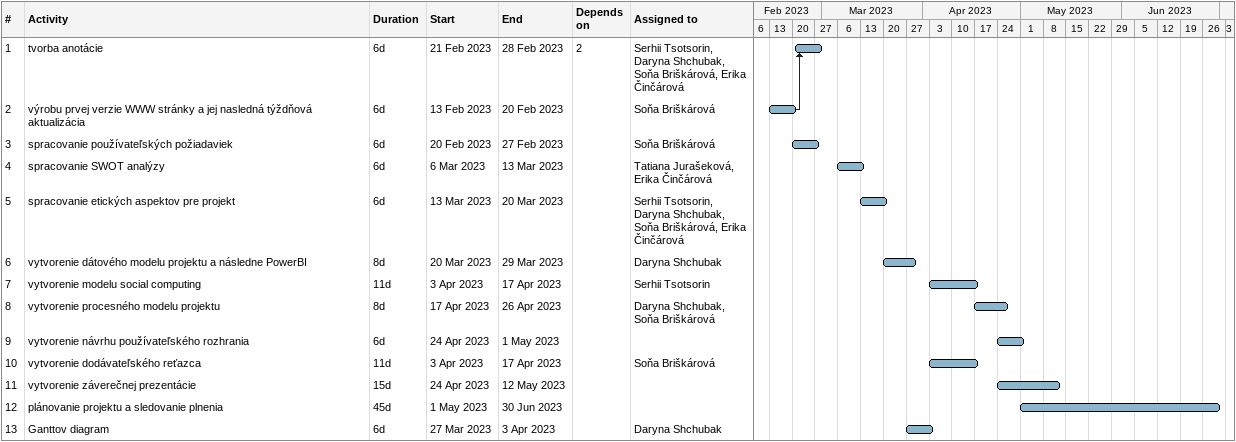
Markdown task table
| ID | Task | Duration | Start | Finish | Predecessors | Resources |
|---|---|---|---|---|---|---|
| 1 | tvorba anotácie | 6d | 2023-02-21 | 2023-02-28 | 2 | Serhii Tsotsorin, Daryna Shchubak, Soňa Briškárová, Erika Činčárová |
| 2 | výrobu prvej verzie WWW stránky a jej nasledná týždňová aktualizácia | 6d | 2023-02-13 | 2023-02-20 |  | Soňa Briškárová |
| 3 | spracovanie používateľských požiadaviek | 6d | 2023-02-20 | 2023-02-27 |  | Soňa Briškárová |
| 4 | spracovanie SWOT analýzy | 6d | 2023-03-06 | 2023-03-13 |  | Tatiana Jurašeková, Erika Činčárová |
| 5 | spracovanie etických aspektov pre projekt | 6d | 2023-03-13 | 2023-03-20 |  | Serhii Tsotsorin, Daryna Shchubak, Soňa Briškárová, Erika Činčárová |
| 6 | vytvorenie dátového modelu projektu a následne PowerBI | 8d | 2023-03-20 | 2023-03-29 |  | Daryna Shchubak |
| 7 | vytvorenie modelu social computing | 11d | 2023-04-03 | 2023-04-17 |  | Serhii Tsotsorin |
| 8 | vytvorenie procesného modelu projektu | 8d | 2023-04-17 | 2023-04-26 |  | Daryna Shchubak, Soňa Briškárová |
| 9 | vytvorenie návrhu používateľského rozhrania | 6d | 2023-04-24 | 2023-05-01 |  |  |
| 10 | vytvorenie dodávateľského reťazca | 11d | 2023-04-03 | 2023-04-17 |  | Soňa Briškárová |
| 11 | vytvorenie záverečnej prezentácie | 15d | 2023-04-24 | 2023-05-12 |  |  |
| 12 | plánovanie projektu a sledovanie plnenia | 45d | 2023-05-01 | 2023-06-30 |  |  |
| 13 | Ganttov diagram | 6d | 2023-03-27 | 2023-04-03 |  | Daryna Shchubak |
